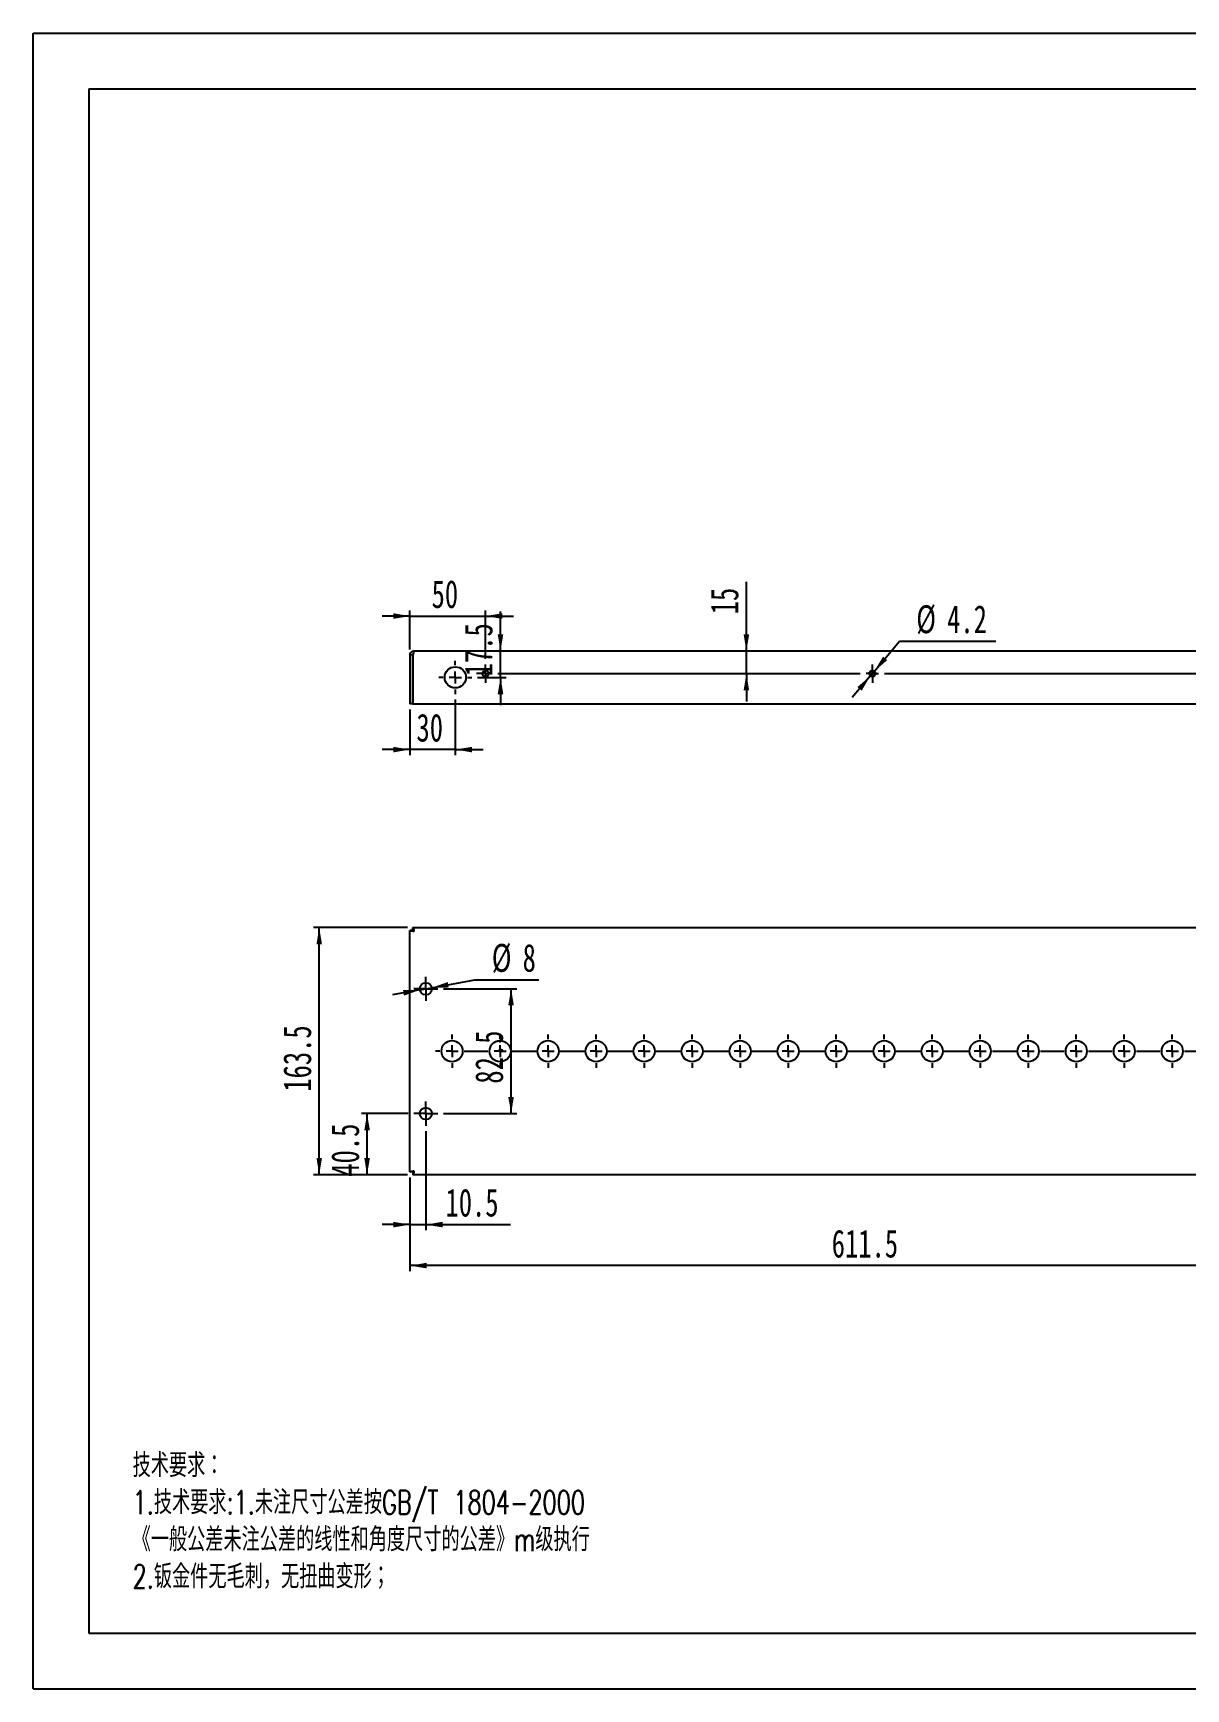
# Model space of a CAD drawing. Extents: x 0 to 1548, y 0 to 1095.
# Drawn here: x 0 to 762, y 0 to 1095 of the extents above; entities that cross this region are included whole.
import ezdxf

# ---------------------------------------------------------------- set-up
doc = ezdxf.new("R2010")
doc.units = 0
doc.header["$LTSCALE"] = 3.685605
doc.layers.get('0').update_dxf_attribs({"linetype": 'CONTINUOUS'})
doc.layers.add('粗实线', color=7, linetype='CONTINUOUS')
doc.layers.add('细实线', color=7, linetype='CONTINUOUS')
doc.styles.add('SLDTEXTSTYLE0', font='TXT', dxfattribs={"width": 0.7, "bigfont": 'bigfont'})
doc.styles.add('SLDTEXTSTYLE6', font='TXT', dxfattribs={"width": 0.7})
doc.dimstyles.new('SLDDIMSTYLE0', dxfattribs={"dimtxt": 18.428024, "dimasz": 11.056814, "dimexe": 0, "dimexo": 0.0625, "dimgap": 4.607006, "dimtad": 2, "dimdec": 1, "dimrnd": 1e-09, "dimzin": 12, "dimtxsty": 'SLDTEXTSTYLE6', "dimsah": 1, "dimcen": 0.09, "dimazin": 3, "dimtfac": 1, "dimtdec": 1, "dimtofl": 0, "dimtmove": 0, "dimatfit": 3, "dimtolj": 1, "dimtzin": 12})
doc.dimstyles.new('SLDDIMSTYLE1', dxfattribs={"dimtxt": 18.428024, "dimasz": 11.056814, "dimexe": 0, "dimexo": 0.0625, "dimgap": 4.607006, "dimtad": 0, "dimtih": 1, "dimtoh": 1, "dimdec": 1, "dimrnd": 1e-09, "dimzin": 12, "dimtxsty": 'SLDTEXTSTYLE6', "dimsah": 1, "dimcen": 0, "dimazin": 3, "dimtfac": 1, "dimtdec": 1, "dimtmove": 0, "dimatfit": 3, "dimtolj": 1, "dimtzin": 12})
doc.dimstyles.new('SLDDIMSTYLE2', dxfattribs={"dimtxt": 18.428024, "dimasz": 11.056814, "dimexe": 0, "dimexo": 0.0625, "dimgap": 4.607006, "dimtad": 2, "dimdec": 1, "dimrnd": 1e-09, "dimzin": 12, "dimtxsty": 'SLDTEXTSTYLE6', "dimsah": 1, "dimcen": 0.09, "dimazin": 3, "dimtfac": 1, "dimtdec": 1, "dimtmove": 0, "dimatfit": 3, "dimtolj": 1, "dimtzin": 12})

# ---------------------------------------------------------------- blocks, each defined once
blk = doc.blocks.new('SW_NOTE_0')
at = {"layer": '细实线', "color": 0, "attachment_point": 1, "style": 'SLDTEXTSTYLE0'}
for s, insert, char_height in [('技术要求：', (0, 20.1), 15.6), ('1.技术要求:1.未注尺寸公差按GB/T 1804-2000', (0, -4.4), 15.602), ('《一般公差未注公差的线性和角度尺寸的公差》m级执行', (0, -28.9), 15.602), ('2.钣金件无毛刺，无扭曲变形；', (0, -53.4), 15.602)]:
    blk.add_mtext(s, dxfattribs=dict(at, insert=insert, char_height=char_height))
blk = doc.blocks.new('_D')
at = {"layer": '细实线'}
for p, q in [((249.2, 338.1), (249.2, 276.1)), ((860.7, 338.1), (860.7, 276.1)), ((860.7, 279.8), (249.2, 279.8))]:
    blk.add_line(p, q, dxfattribs=at)
for points in [[(249.2, 279.8), (260.3, 278), (260.3, 281.7)], [(860.7, 279.8), (849.6, 281.7), (849.6, 278)]]:
    blk.add_solid(points, dxfattribs=at)
at = {"layer": '细实线', "insert": (528.1, 303.6), "char_height": 18.43, "attachment_point": 1, "style": 'SLDTEXTSTYLE6'}
blk.add_mtext('611.5', dxfattribs=at)
blk = doc.blocks.new('_D_1')
at = {"layer": '细实线'}
for p, q in [((247.5, 503.3), (185.5, 503.3)), ((189.2, 339.8), (189.2, 503.3)), ((247.5, 339.8), (185.5, 339.8))]:
    blk.add_line(p, q, dxfattribs=at)
for points in [[(189.2, 503.3), (187.4, 492.3), (191, 492.3)], [(189.2, 339.8), (191, 350.9), (187.4, 350.9)]]:
    blk.add_solid(points, dxfattribs=at)
at = {"layer": '细实线', "insert": (165.4, 394.8), "char_height": 18.43, "attachment_point": 1, "rotation": 90, "style": 'SLDTEXTSTYLE6'}
blk.add_mtext('163.5', dxfattribs=at)
blk = doc.blocks.new('_D_5')
at = {"layer": '细实线'}
for p, q in [((271.4, 462.8), (319.8, 462.8)), ((316.1, 380.3), (316.1, 462.8)), ((271.4, 380.3), (319.8, 380.3))]:
    blk.add_line(p, q, dxfattribs=at)
for points in [[(316.1, 462.8), (314.2, 451.8), (317.9, 451.8)], [(316.1, 380.3), (317.9, 391.4), (314.2, 391.4)]]:
    blk.add_solid(points, dxfattribs=at)
at = {"layer": '细实线', "insert": (292.3, 400.1), "char_height": 18.43, "attachment_point": 1, "rotation": 90, "style": 'SLDTEXTSTYLE6'}
blk.add_mtext('82.5', dxfattribs=at)
blk = doc.blocks.new('_D_6')
at = {"layer": '细实线'}
for p, q in [((248, 380.3), (217.1, 380.3)), ((220.8, 339.8), (220.8, 380.3)), ((247.5, 339.8), (217.1, 339.8))]:
    blk.add_line(p, q, dxfattribs=at)
for points in [[(220.8, 380.3), (219, 369.3), (222.7, 369.3)], [(220.8, 339.8), (222.7, 350.9), (219, 350.9)]]:
    blk.add_solid(points, dxfattribs=at)
at = {"layer": '细实线', "insert": (197.1, 338.6), "char_height": 18.43, "attachment_point": 1, "rotation": 90, "style": 'SLDTEXTSTYLE6'}
blk.add_mtext('40.5', dxfattribs=at)
blk = doc.blocks.new('_D_7')
at = {"layer": '细实线'}
for p, q in [((259.7, 368.6), (259.7, 303.2)), ((249.2, 338.1), (249.2, 303.2)), ((249.2, 306.9), (230.8, 306.9)), ((249.2, 306.9), (259.7, 306.9)), ((259.7, 306.9), (315.6, 306.9))]:
    blk.add_line(p, q, dxfattribs=at)
for points in [[(249.2, 306.9), (238.1, 308.8), (238.1, 305.1)], [(259.7, 306.9), (270.8, 305.1), (270.8, 308.8)]]:
    blk.add_solid(points, dxfattribs=at)
at = {"layer": '细实线', "insert": (272.7, 330.7), "char_height": 18.43, "attachment_point": 1, "style": 'SLDTEXTSTYLE6'}
blk.add_mtext('10.5', dxfattribs=at)
blk = doc.blocks.new('_D_8')
at = {"layer": '细实线'}
for p, q in [((255.8, 462.1), (237.6, 458.8)), ((255.8, 462.1), (263.6, 463.5)), ((263.6, 463.5), (292.2, 468.7)), ((292.2, 468.7), (334.4, 468.7))]:
    blk.add_line(p, q, dxfattribs=at)
for points in [[(255.8, 462.1), (244.6, 462), (245.2, 458.3)], [(263.6, 463.5), (274.8, 463.7), (274.2, 467.3)]]:
    blk.add_solid(points, dxfattribs=at)
at = {"layer": '细实线', "attachment_point": 1, "style": 'SLDTEXTSTYLE6'}
for s, insert, char_height in [('%%c', (303.3, 492.5), 18.43), ('8', (323.7, 492.5), 18.4)]:
    blk.add_mtext(s, dxfattribs=dict(at, insert=insert, char_height=char_height))
blk = doc.blocks.new('SW_CENTERMARKSYMBOL_0')
at = {"layer": '细实线', "color": 0}
for p, q in [((-508, 8), (-508, 11)), ((-476.25, 8), (-476.25, 11)), ((-444.5, 8), (-444.5, 11)), ((-412.75, 8), (-412.75, 11)), ((-381, 8), (-381, 11)), ((-349.25, 8), (-349.25, 11)), ((-317.5, 8), (-317.5, 11)), ((-285.75, 8), (-285.75, 11)), ((-254, 8), (-254, 11)), ((-222.25, 8), (-222.25, 11)), ((-190.5, 8), (-190.5, 11)), ((-158.75, 8), (-158.75, 11)), ((-127, 8), (-127, 11)), ((-95.25, 8), (-95.25, 11)), ((-63.5, 8), (-63.5, 11)), ((-31.75, 8), (-31.75, 11)), ((0, 8), (0, 11)), ((31.75, 8), (31.75, 11)), ((-516, 0), (-519, 0)), ((-508, 0), (-512, 0)), ((-508, 0), (-508, 4)), ((-508, 0), (-508, -4)), ((-508, 0), (-504, 0)), ((-500, 0), (-484.25, 0)), ((-476.25, 0), (-480.25, 0)), ((-476.25, 0), (-476.25, 4)), ((-476.25, 0), (-476.25, -4)), ((-476.25, 0), (-472.25, 0)), ((-468.25, 0), (-452.5, 0)), ((-444.5, 0), (-448.5, 0)), ((-444.5, 0), (-444.5, 4)), ((-444.5, 0), (-444.5, -4)), ((-444.5, 0), (-440.5, 0)), ((-436.5, 0), (-420.75, 0)), ((-412.75, 0), (-416.75, 0)), ((-412.75, 0), (-412.75, 4)), ((-412.75, 0), (-412.75, -4)), ((-412.75, 0), (-408.75, 0)), ((-404.75, 0), (-389, 0)), ((-381, 0), (-385, 0)), ((-381, 0), (-381, 4)), ((-381, 0), (-381, -4)), ((-381, 0), (-377, 0)), ((-373, 0), (-357.25, 0)), ((-349.25, 0), (-353.25, 0)), ((-349.25, 0), (-349.25, 4)), ((-349.25, 0), (-349.25, -4)), ((-349.25, 0), (-345.25, 0)), ((-341.25, 0), (-325.5, 0)), ((-317.5, 0), (-321.5, 0)), ((-317.5, 0), (-317.5, 4)), ((-317.5, 0), (-317.5, -4)), ((-317.5, 0), (-313.5, 0)), ((-309.5, 0), (-293.75, 0)), ((-285.75, 0), (-289.75, 0)), ((-285.75, 0), (-285.75, 4)), ((-285.75, 0), (-285.75, -4)), ((-285.75, 0), (-281.75, 0)), ((-277.75, 0), (-262, 0)), ((-254, 0), (-258, 0)), ((-254, 0), (-254, 4)), ((-254, 0), (-254, -4)), ((-254, 0), (-250, 0)), ((-246, 0), (-230.25, 0)), ((-222.25, 0), (-226.25, 0)), ((-222.25, 0), (-222.25, 4)), ((-222.25, 0), (-222.25, -4)), ((-222.25, 0), (-218.25, 0)), ((-214.25, 0), (-198.5, 0)), ((-190.5, 0), (-194.5, 0)), ((-190.5, 0), (-190.5, 4)), ((-190.5, 0), (-190.5, -4)), ((-190.5, 0), (-186.5, 0)), ((-182.5, 0), (-166.75, 0)), ((-158.75, 0), (-162.75, 0)), ((-158.75, 0), (-158.75, 4)), ((-158.75, 0), (-158.75, -4)), ((-158.75, 0), (-154.75, 0)), ((-150.75, 0), (-135, 0)), ((-127, 0), (-131, 0)), ((-127, 0), (-127, 4)), ((-127, 0), (-127, -4)), ((-127, 0), (-123, 0)), ((-119, 0), (-103.25, 0)), ((-95.25, 0), (-99.25, 0)), ((-95.25, 0), (-95.25, 4)), ((-95.25, 0), (-95.25, -4)), ((-95.25, 0), (-91.25, 0)), ((-87.25, 0), (-71.5, 0)), ((-63.5, 0), (-67.5, 0)), ((-63.5, 0), (-63.5, 4)), ((-63.5, 0), (-63.5, -4)), ((-63.5, 0), (-59.5, 0)), ((-55.5, 0), (-39.75, 0)), ((-31.75, 0), (-35.75, 0)), ((-31.75, 0), (-31.75, 4)), ((-31.75, 0), (-31.75, -4)), ((-31.75, 0), (-27.75, 0)), ((-23.75, 0), (-8, 0)), ((0, 0), (-4, 0)), ((0, 0), (0, 4)), ((0, 0), (0, -4)), ((0, 0), (4, 0)), ((8, 0), (23.75, 0)), ((31.75, 0), (27.75, 0)), ((31.75, 0), (31.75, 4)), ((31.75, 0), (31.75, -4)), ((31.75, 0), (35.75, 0)), ((39.75, 0), (42.75, 0)), ((-508, -8), (-508, -11)), ((-476.25, -8), (-476.25, -11)), ((-444.5, -8), (-444.5, -11)), ((-412.75, -8), (-412.75, -11)), ((-381, -8), (-381, -11)), ((-349.25, -8), (-349.25, -11)), ((-317.5, -8), (-317.5, -11)), ((-285.75, -8), (-285.75, -11)), ((-254, -8), (-254, -11)), ((-222.25, -8), (-222.25, -11)), ((-190.5, -8), (-190.5, -11)), ((-158.75, -8), (-158.75, -11)), ((-127, -8), (-127, -11)), ((-95.25, -8), (-95.25, -11)), ((-63.5, -8), (-63.5, -11)), ((-31.75, -8), (-31.75, -11)), ((0, -8), (0, -11)), ((31.75, -8), (31.75, -11))]:
    blk.add_line(p, q, dxfattribs=at)
blk = doc.blocks.new('SW_CENTERMARKSYMBOL_1')
at = {"layer": '细实线', "color": 0}
for p, q in [((-4, 0), (-8, 0)), ((0, 0), (-4, 0)), ((0, 4), (0, 8)), ((0, 0), (0, 4)), ((0, 0), (0, -4)), ((0, 0), (4, 0)), ((4, 0), (8, 0)), ((0, -4), (0, -8))]:
    blk.add_line(p, q, dxfattribs=at)
blk = doc.blocks.new('SW_CENTERMARKSYMBOL_4')
at = {"layer": '细实线', "color": 0}
for p, q in [((-4, 0), (-8, 0)), ((0, 0), (-4, 0)), ((0, 4), (0, 8)), ((0, 0), (0, 4)), ((0, 0), (0, -4)), ((0, 0), (4, 0)), ((4, 0), (8, 0)), ((0, -4), (0, -8))]:
    blk.add_line(p, q, dxfattribs=at)
blk = doc.blocks.new('_D_13')
at = {"layer": '细实线'}
for p, q in [((249.2, 687.2), (249.2, 712.9)), ((299.2, 681), (299.2, 712.9)), ((249.2, 709.2), (230.8, 709.2)), ((249.2, 709.2), (299.2, 709.2)), ((299.2, 709.2), (317.6, 709.2))]:
    blk.add_line(p, q, dxfattribs=at)
for points in [[(249.2, 709.2), (238.1, 711.1), (238.1, 707.4)], [(299.2, 709.2), (310.3, 707.4), (310.3, 711.1)]]:
    blk.add_solid(points, dxfattribs=at)
at = {"layer": '细实线', "insert": (263.5, 733), "char_height": 18.43, "attachment_point": 1, "style": 'SLDTEXTSTYLE6'}
blk.add_mtext('50', dxfattribs=at)
blk = doc.blocks.new('_D_14')
at = {"layer": '细实线'}
for p, q in [((249.2, 647.5), (249.2, 617.3)), ((279.2, 654), (279.2, 617.3)), ((249.2, 621), (230.8, 621)), ((279.2, 621), (249.2, 621)), ((279.2, 621), (297.6, 621))]:
    blk.add_line(p, q, dxfattribs=at)
for points in [[(249.2, 621), (238.1, 622.8), (238.1, 619.1)], [(279.2, 621), (290.3, 619.1), (290.3, 622.8)]]:
    blk.add_solid(points, dxfattribs=at)
at = {"layer": '细实线', "insert": (253.5, 644.7), "char_height": 18.43, "attachment_point": 1, "style": 'SLDTEXTSTYLE6'}
blk.add_mtext('30', dxfattribs=at)
blk = doc.blocks.new('_D_15')
at = {"layer": '细实线'}
for p, q in [((471.7, 686.2), (471.7, 731.9)), ((471.7, 671.2), (471.7, 686.2)), ((471.7, 671.2), (471.7, 652.8))]:
    blk.add_line(p, q, dxfattribs=at)
for points in [[(471.7, 686.2), (473.5, 697.2), (469.8, 697.2)], [(471.7, 671.2), (469.8, 660.1), (473.5, 660.1)]]:
    blk.add_solid(points, dxfattribs=at)
at = {"layer": '细实线', "insert": (447.9, 710.4), "char_height": 18.43, "attachment_point": 1, "rotation": 90, "style": 'SLDTEXTSTYLE6'}
blk.add_mtext('15', dxfattribs=at)
blk = doc.blocks.new('_D_16')
at = {"layer": '细实线'}
for p, q in [((309.1, 686.2), (309.1, 712.3)), ((309.1, 668.7), (309.1, 686.2)), ((293.9, 668.7), (312.8, 668.7)), ((309.1, 668.7), (309.1, 650.3))]:
    blk.add_line(p, q, dxfattribs=at)
for points in [[(309.1, 686.2), (310.9, 697.2), (307.2, 697.2)], [(309.1, 668.7), (307.2, 657.6), (310.9, 657.6)]]:
    blk.add_solid(points, dxfattribs=at)
at = {"layer": '细实线', "insert": (285.3, 669.4), "char_height": 18.43, "attachment_point": 1, "rotation": 90, "style": 'SLDTEXTSTYLE6'}
blk.add_mtext('17.5', dxfattribs=at)
blk = doc.blocks.new('_D_18')
at = {"layer": '细实线'}
for p, q in [((556.3, 672.8), (573, 692.6)), ((573, 692.6), (636.6, 692.6)), ((553.6, 669.6), (541.7, 655.5)), ((553.6, 669.6), (556.3, 672.8))]:
    blk.add_line(p, q, dxfattribs=at)
for points in [[(556.3, 672.8), (564.8, 680.1), (562, 682.4)], [(553.6, 669.6), (545.1, 662.3), (547.9, 659.9)]]:
    blk.add_solid(points, dxfattribs=at)
at = {"layer": '细实线', "char_height": 18.43, "attachment_point": 1, "style": 'SLDTEXTSTYLE6'}
for s, insert in [('%%c', (584, 716.4)), ('4.2', (604.4, 716.4))]:
    blk.add_mtext(s, dxfattribs=dict(at, insert=insert))
blk = doc.blocks.new('SW_CENTERMARKSYMBOL_7')
at = {"layer": '细实线', "color": 0}
for p, q in [((0, 8), (0, 11)), ((-8, 0), (-11, 0)), ((0, 0), (-4, 0)), ((0, 0), (0, 4)), ((0, 0), (0, -4)), ((0, 0), (4, 0)), ((8, 0), (11, 0)), ((0, -8), (0, -11))]:
    blk.add_line(p, q, dxfattribs=at)
blk = doc.blocks.new('SW_CENTERMARKSYMBOL_9')
at = {"layer": '细实线', "color": 0}
for p, q in [((-259.75, 0), (-261.85, 0)), ((-255.75, 0), (-259.75, 0)), ((-255.75, 4), (-255.75, 6.1)), ((-255.75, 0), (-255.75, 4)), ((-255.75, 0), (-255.75, -4)), ((-255.75, 0), (-251.75, 0)), ((-247.75, 0), (-8, 0)), ((0, 0), (-4, 0)), ((0, 4), (0, 6.1)), ((0, 0), (0, 4)), ((0, 0), (0, -4)), ((0, 0), (4, 0)), ((8, 0), (247.75, 0)), ((255.75, 0), (251.75, 0)), ((255.75, 4), (255.75, 6.1)), ((255.75, 0), (255.75, 4)), ((255.75, 0), (255.75, -4)), ((255.75, 0), (259.75, 0)), ((259.75, 0), (261.85, 0)), ((-255.75, -4), (-255.75, -6.1)), ((0, -4), (0, -6.1)), ((255.75, -4), (255.75, -6.1))]:
    blk.add_line(p, q, dxfattribs=at)

msp = doc.modelspace()

# ---------------------------------------------------------------- linework, layer by layer
at = {"color": 7, "linetype": 'CONTINUOUS'}
for p, q in [((249.2, 683.53), (249.2, 651.19)), ((251.1, 683.53), (249.2, 683.53)), ((251.1, 683.53), (251.1, 651.19)), ((251.17, 651.19), (251.17, 683.53)), ((251.86, 686.19), (858.04, 686.19)), ((251.1, 651.19), (249.2, 651.19)), ((251.17, 651.19), (858.73, 651.19)), ((249.2, 341.79), (249.2, 501.35)), ((251.1, 501.35), (249.2, 501.35)), ((251.17, 503.32), (858.73, 503.32)), ((251.17, 501.42), (251.17, 503.32)), ((251.1, 341.79), (249.2, 341.79)), ((251.17, 341.72), (251.17, 339.82)), ((858.73, 339.82), (251.17, 339.82))]:
    msp.add_line(p, q, dxfattribs=at)
for centre, radius in [((279.2, 668.69), 7), ((299.2, 671.19), 2.1), ((554.95, 671.19), 2.1), ((259.7, 462.82), 4), ((277.05, 421.57), 7), ((308.8, 421.57), 7), ((340.55, 421.57), 7), ((372.3, 421.57), 7), ((404.05, 421.57), 7), ((435.8, 421.57), 7), ((467.55, 421.57), 7), ((499.3, 421.57), 7), ((531.05, 421.57), 7), ((562.8, 421.57), 7), ((594.55, 421.57), 7), ((626.3, 421.57), 7), ((658.05, 421.57), 7), ((689.8, 421.57), 7), ((721.55, 421.57), 7), ((753.3, 421.57), 7), ((259.7, 380.32), 4)]:
    msp.add_circle(centre, radius, dxfattribs=at)
for points, knots in [([(249.2, 683.53), (249.2, 683.88), (249.27, 684.23), (249.54, 684.87), (249.73, 685.17), (250.23, 685.66), (250.52, 685.86), (251.17, 686.12), (251.51, 686.19), (251.86, 686.19)], [0, 0, 0, 0, 0.25, 0.25, 0.5, 0.5, 0.75, 0.75, 1, 1, 1, 1]), ([(251.1, 683.53), (251.11, 683.63), (251.12, 683.79), (251.21, 683.91), (251.24, 683.95)], [0, 0, 0, 0, 0.6645413, 1, 1, 1, 1]), ([(251.86, 686.19), (251.8, 686.19), (251.75, 686.12), (251.63, 685.86), (251.57, 685.66), (251.46, 685.17), (251.4, 684.87), (251.29, 684.23), (251.23, 683.88), (251.17, 683.53)], [0, 0, 0, 0, 0.25, 0.25, 0.5, 0.5, 0.75, 0.75, 1, 1, 1, 1]), ([(251.86, 500.66), (251.51, 500.72), (251.17, 500.78), (250.52, 500.89), (250.23, 500.95), (249.73, 501.07), (249.54, 501.12), (249.27, 501.24), (249.2, 501.3), (249.2, 501.35)], [0, 0, 0, 0, 0.25, 0.25, 0.5, 0.5, 0.75, 0.75, 1, 1, 1, 1]), ([(251.86, 500.66), (251.76, 500.72), (251.66, 500.78), (251.48, 500.89), (251.39, 500.95), (251.25, 501.07), (251.2, 501.12), (251.12, 501.24), (251.1, 501.3), (251.1, 501.35)], [0, 0, 0, 0, 0.25, 0.25, 0.5, 0.5, 0.75, 0.75, 1, 1, 1, 1]), ([(251.17, 503.32), (251.23, 503.32), (251.29, 503.26), (251.4, 502.99), (251.46, 502.79), (251.57, 502.3), (251.63, 502), (251.75, 501.36), (251.8, 501.01), (251.86, 500.66)], [0, 0, 0, 0, 0.25, 0.25, 0.5, 0.5, 0.75, 0.75, 1, 1, 1, 1]), ([(251.17, 501.42), (251.23, 501.42), (251.29, 501.4), (251.4, 501.33), (251.46, 501.27), (251.57, 501.13), (251.63, 501.05), (251.75, 500.86), (251.8, 500.76), (251.86, 500.66)], [0, 0, 0, 0, 0.25, 0.25, 0.5, 0.5, 0.75, 0.75, 1, 1, 1, 1]), ([(249.2, 341.79), (249.2, 341.85), (249.27, 341.91), (249.54, 342.02), (249.73, 342.08), (250.23, 342.2), (250.52, 342.25), (251.17, 342.37), (251.51, 342.43), (251.86, 342.48)], [0, 0, 0, 0, 0.25, 0.25, 0.5, 0.5, 0.75, 0.75, 1, 1, 1, 1]), ([(251.1, 341.79), (251.1, 341.85), (251.12, 341.91), (251.2, 342.02), (251.25, 342.08), (251.39, 342.2), (251.48, 342.25), (251.66, 342.37), (251.76, 342.43), (251.86, 342.48)], [0, 0, 0, 0, 0.25, 0.25, 0.5, 0.5, 0.75, 0.75, 1, 1, 1, 1]), ([(251.86, 342.48), (251.8, 342.14), (251.75, 341.79), (251.63, 341.14), (251.57, 340.85), (251.46, 340.36), (251.4, 340.16), (251.29, 339.89), (251.23, 339.82), (251.17, 339.82)], [0, 0, 0, 0, 0.25, 0.25, 0.5, 0.5, 0.75, 0.75, 1, 1, 1, 1]), ([(251.86, 342.48), (251.8, 342.38), (251.75, 342.29), (251.63, 342.1), (251.57, 342.02), (251.46, 341.88), (251.4, 341.82), (251.29, 341.74), (251.23, 341.72), (251.17, 341.72)], [0, 0, 0, 0, 0.25, 0.25, 0.5, 0.5, 0.75, 0.75, 1, 1, 1, 1])]:
    msp.add_open_spline(points, degree=3, knots=knots, dxfattribs=at)
at = {"layer": '粗实线'}
for p, q in [((36.86, 1057.77), (1511.1, 1057.77)), ((36.86, 1057.77), (36.86, 36.86)), ((36.86, 36.86), (1511.1, 36.86))]:
    msp.add_line(p, q, dxfattribs=at)
at = {"layer": '细实线'}
for p, q in [((0, 0), (0, 1094.62)), ((0, 1094.62), (1547.95, 1094.62)), ((0, 0), (1547.95, 0))]:
    msp.add_line(p, q, dxfattribs=at)

# ---------------------------------------------------------------- block references
for name, p in [('SW_CENTERMARKSYMBOL_7', (279.2, 668.69)), ('SW_CENTERMARKSYMBOL_9', (554.95, 671.19)), ('SW_CENTERMARKSYMBOL_4', (259.7, 462.82)), ('SW_CENTERMARKSYMBOL_0', (785.05, 421.57)), ('SW_CENTERMARKSYMBOL_1', (259.7, 380.32)), ('SW_NOTE_0', (65.8, 135.52))]:
    msp.add_blockref(name, p, dxfattribs=at)

# ---------------------------------------------------------------- dimensions: what is measured, and where the dimension line sits
for base, p1, p2, dimstyle, picture, middle in [((471.68, 686.19), (548.85, 671.19), (251.86, 686.19), 'SLDDIMSTYLE2', '_D_15', (471.68, 721.13)), ((309.09, 686.19), (290.2, 668.69), (251.86, 686.19), 'SLDDIMSTYLE2', '_D_16', (309.09, 690.81)), ((189.2, 503.32), (251.17, 339.82), (251.17, 503.32), 'SLDDIMSTYLE0', '_D_1', (189.2, 421.57)), ((316.08, 462.82), (267.7, 380.32), (267.7, 462.82), 'SLDDIMSTYLE0', '_D_5', (316.08, 421.57)), ((220.83, 380.32), (251.17, 339.82), (251.7, 380.32), 'SLDDIMSTYLE0', '_D_6', (220.83, 360.07))]:
    dim = msp.add_linear_dim(base=base, p1=p1, p2=p2, angle=90, dimstyle=dimstyle, dxfattribs=at)
    dim.commit()
    dim.dimension.update_dxf_attribs({"geometry": picture, "text_midpoint": middle, "dimtype": 160})
for base, p1, p2, dimstyle, picture, middle in [((299.2, 709.24), (249.2, 683.53), (299.2, 677.29), 'SLDDIMSTYLE2', '_D_13', (274.2, 709.24)), ((249.2, 620.96), (279.2, 657.69), (249.2, 651.19), 'SLDDIMSTYLE2', '_D_14', (264.2, 620.96)), ((259.7, 306.92), (249.2, 341.79), (259.7, 372.32), 'SLDDIMSTYLE2', '_D_7', (294.19, 306.92)), ((249.2, 279.82), (860.7, 341.79), (249.2, 341.79), 'SLDDIMSTYLE0', '_D', (554.95, 279.82))]:
    dim = msp.add_linear_dim(base=base, p1=p1, p2=p2, dimstyle=dimstyle, dxfattribs=at)
    dim.commit()
    dim.dimension.update_dxf_attribs({"geometry": picture, "text_midpoint": middle, "dimtype": 160})
for p1, p2, picture, middle in [((556.3, 672.8), (553.6, 669.59), '_D_18', (610.32, 705.18)), ((263.64, 463.54), (255.77, 462.11), '_D_8', (318.85, 481.29))]:
    dim = msp.add_diameter_dim_2p(p1=p1, p2=p2, dimstyle='SLDDIMSTYLE1', dxfattribs=at)
    dim.commit()
    dim.dimension.update_dxf_attribs({"geometry": picture, "text_midpoint": middle, "dimtype": 163})

doc.saveas('drawing.dxf')
